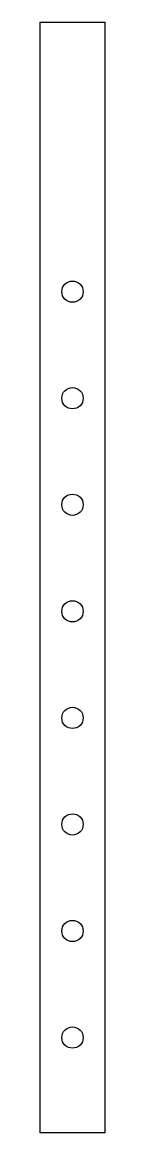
# Model space of a CAD drawing. Header units: millimetres. Extents: x -10 to 10, y 23 to 354.
import ezdxf

# ---------------------------------------------------------------- set-up
doc = ezdxf.new("R2010")
doc.units = ezdxf.units.MM
doc.layers.get('0').update_dxf_attribs({"linetype": 'CONTINUOUS'})

msp = doc.modelspace()

# ---------------------------------------------------------------- linework, layer by layer
msp.add_lwpolyline([(-9.57, 354.2), (9.57, 354.2), (9.57, 23.3), (-9.57, 23.3)], close=True)
for centre in [(0, 273.92), (0, 242.17), (0, 210.42), (0, 178.67), (0, 146.92), (0, 115.17), (0, 83.42), (0, 51.67)]:
    msp.add_circle(centre, 3.17)

doc.saveas('drawing.dxf')
